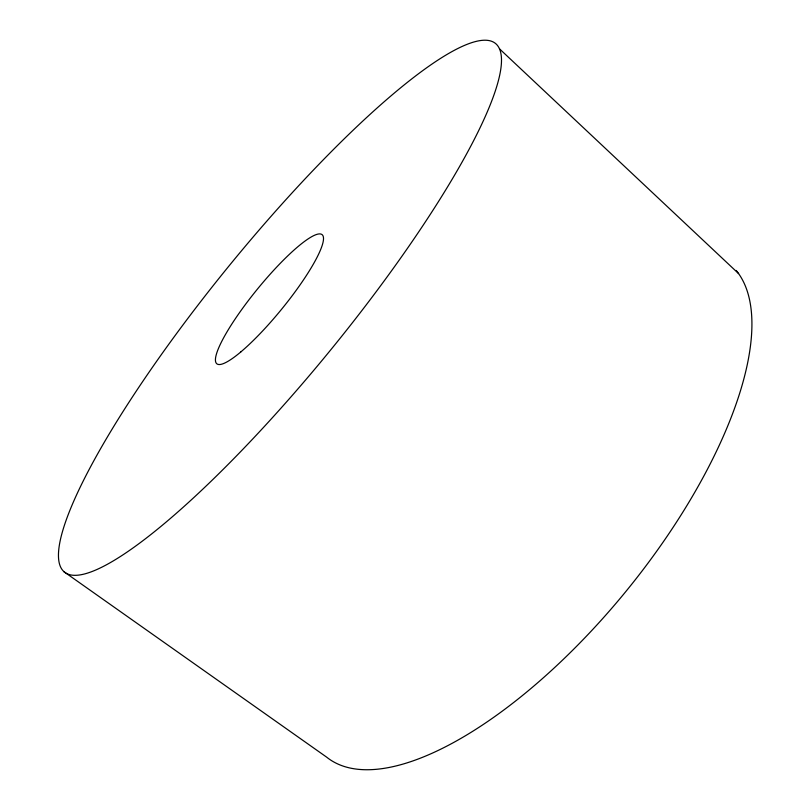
<?xml version="1.0" encoding="UTF-8"?>
<svg xmlns="http://www.w3.org/2000/svg" width="810" height="810" viewBox="0 0 810 810"><rect width="100%" height="100%" fill="white"/><g stroke="black" fill="none" stroke-linecap="round" stroke-linejoin="round"><path stroke-width="1.21" d="M63.808 571.627L326.693 757.178A318.482 127.545 -50.8 0 0 618.962 599.815A318.482 127.545 -50.8 0 0 736.179 270.459M499.476 48.813A341.02 65.934 -50.8 0 1 196.759 494.839A341.02 65.934 -50.8 0 1 143.684 380.052A341.02 65.934 -50.8 0 1 499.476 48.813L738.568 273.567M240.914 351.854A83.298 15.734 -50.8 0 0 323.474 239.476A83.298 15.734 -50.8 0 0 243.901 306.544A83.298 15.734 -50.8 0 0 240.914 351.854"/></g></svg>
